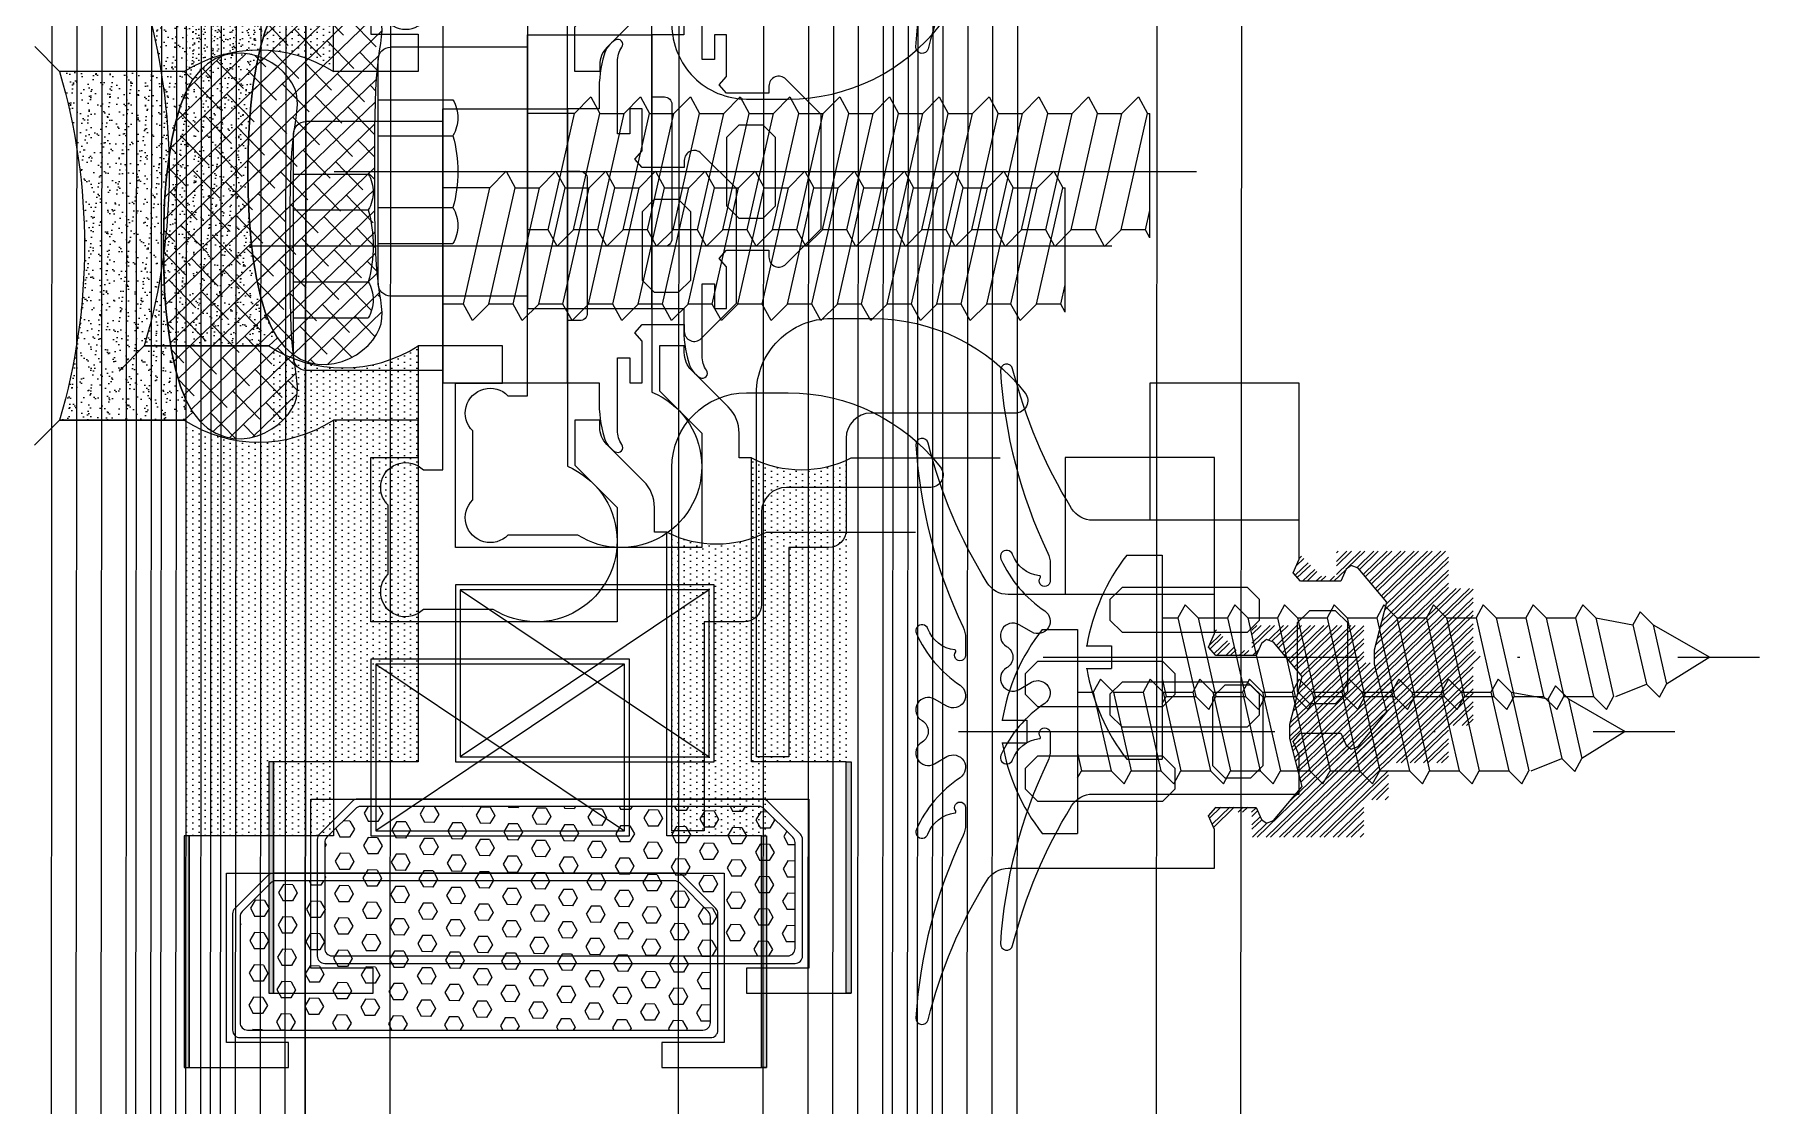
# Model space of a CAD drawing. Header units: inches. Extents: x 4821 to 127877, y 58012 to 433683.
# Drawn here: x 34402.5 to 34471.8, y 151525.6 to 151568.7 of the extents above; entities that cross this region are included whole.
import ezdxf

# ---------------------------------------------------------------- set-up
doc = ezdxf.new("R2010")
doc.units = ezdxf.units.IN
doc.header["$MEASUREMENT"] = 0
for name, pattern in [('$1$Center', [29.999999120608162, 12.00000007375544, -5.999999682284241, 5.999999682284241, -5.999999682284241]), ('$1$DASHDOT', [25.399999999999995, 12.7, -6.349999999999998, 0, -6.349999999999998]), ('$1$DASHED', [19.049999999999997, 12.7, -6.349999999999998])]:
    doc.linetypes.add(name, pattern=pattern)
for name, color, linetype in [('$1$ACC', 2, 'Continuous'), ('A-FURN-FIXD', 10, 'Continuous'), ('A-WAL-CMU', 7, 'Continuous'), ('A-WALL', 53, 'Continuous')]:
    doc.layers.add(name, color=color, linetype=linetype)
pattern_1 = [(0, (0, 0), (0.125, 0.25), [0, -0.25])]

# ---------------------------------------------------------------- blocks, each defined once
blk = doc.blocks.new('$1$butile2')
h = blk.add_hatch(color=11)
h.dxf.hatch_style = 1
h.paths.add_polyline_path([(9.300000000050202, 0.2000000000025466), (0, 0.2000000000025466), (0, 0), (9.300000000050202, 0)])
at = {"color": 11}
blk.add_lwpolyline([(9.300000000050202, 0.2000000000025466), (0, 0.2000000000025466), (0, 0), (9.300000000050202, 0)], close=True, dxfattribs=at)
blk = doc.blocks.new('$1$joint silicone 2')
h = blk.add_hatch()
h.set_pattern_fill('AR-SAND', color=11, scale=0.3)
h.set_pattern_definition([(37.50000000000001, (18049.96469978716, 8866.31298287214), (-0.0188980074328825, 0.5780471307039475), [0, -0.4560000000000001, 0, -0.51, 0, -0.4875]), (7.499999999999999, (18049.96469978716, 8866.31298287214), (0.5309330115803182, 0.8466438195689221), [0, -0.2459999999999999, 0, -0.4110000000000002, 0, -0.1575]), (327.5, (18049.59569978716, 8866.31298287214), (0.9342425585254484, 0.0016977160610895), [0, -0.15, 0, -0.5400000000000001, 0, -0.705]), (317.5, (18049.59569978716, 8866.31298287214), (0.9018379813716879, 0.2633026694802748), [0, -0.075, 0, -0.354, 0, -0.4050000000000001])])
edge = h.paths.add_edge_path()
edge.add_line((-6.225884273069823, 1.179132393152029), (-6.212707624403263, 1.168783772833194))
edge.add_line((-6.212707624403263, 1.168783772833194), (-5.750276468817901, 0.907811967712405))
edge.add_line((-5.750276468817901, 0.907811967712405), (-5.191873938121715, 0.6817775982672174))
edge.add_line((-5.191873938121715, 0.6817775982672174), (-4.546679324721481, 0.4905648727544758))
edge.add_line((-4.546679324721481, 0.4905648727544758), (-3.827091497580113, 0.3327301763820287))
edge.add_line((-3.827091497580113, 0.3327301763820287), (-3.045509325660531, 0.2068298943486297))
edge.add_line((-3.045509325660531, 0.2068298943486297), (-2.214331677903828, 0.1114204118603084))
edge.add_line((-2.214331677903828, 0.1114204118603084), (-1.345957423283833, 0.0450581141158182))
edge.add_line((-1.345957423283833, 0.0450581141158182), (-0.4527854307452799, 0.006299386323007597))
edge.add_line((-0.4527854307452799, 0.0062993863230076), (0.4527854307489179, -0.006299386321188701))
edge.add_line((0.452785430748918, -0.0062993863211887), (1.358356292243114, 0.006299386323007601))
edge.add_line((1.358356292243114, 0.0062993863230076), (2.251528284778031, 0.0450581141158182))
edge.add_line((2.251528284778031, 0.0450581141158182), (3.119902539405301, 0.1114204118603084))
edge.add_line((3.119902539405301, 0.1114204118603084), (3.951080187158368, 0.2068298943486297))
edge.add_line((3.951080187158368, 0.2068298943486297), (4.732662359077949, 0.3327301763802097))
edge.add_line((4.732662359077949, 0.3327301763802097), (5.452250186219317, 0.4905648727544758))
edge.add_line((5.452250186219317, 0.4905648727544758), (6.097444799615912, 0.6817775982672174))
edge.add_line((6.097444799615912, 0.6817775982672174), (6.655847330319375, 0.907811967712405))
edge.add_line((6.655847330319375, 0.907811967712405), (7.118278485908375, 1.168783772833194))
edge.add_line((7.118278485908375, 1.168783772833194), (7.131455134571298, 1.179132393148393))
edge.add_line((7.131455134571298, 1.179132393148393), (7.452785430767107, 0.8254943091251334))
edge.add_line((7.452785430767107, 0.8254943091251334), (7.452785430767107, -4.174505690871227))
edge.add_arc((0.4527854307538552, -28.17450569094024), 25.00000000006996, 73.73979529170316, 106.2602047083117)
edge.add_line((-6.547214569265634, -4.174505690873047), (-6.547214569269272, 0.8254943091251334))
edge.add_line((-6.547214569269272, 0.8254943091251334), (-6.225884273069823, 1.179132393152029))
at = {"color": 11}
blk.add_lwpolyline([(-6.225884273069823, 1.179132393152029), (-6.212707624403263, 1.168783772833194), (-5.750276468817901, 0.907811967712405), (-5.191873938121715, 0.6817775982672174), (-4.546679324721481, 0.4905648727544758), (-3.827091497580113, 0.3327301763820287), (-3.045509325660531, 0.2068298943486297), (-2.214331677903828, 0.1114204118603084), (-1.345957423283833, 0.0450581141158182), (-0.4527854307452799, 0.0062993863230076), (0.452785430748918, -0.0062993863211887), (1.358356292243114, 0.0062993863230076), (2.251528284778031, 0.0450581141158182), (3.119902539405301, 0.1114204118603084), (3.951080187158368, 0.2068298943486297), (4.732662359077949, 0.3327301763802097), (5.452250186219317, 0.4905648727544758), (6.097444799615912, 0.6817775982672174), (6.655847330319375, 0.907811967712405), (7.118278485908375, 1.168783772833194), (7.131455134571298, 1.179132393148393), (7.452785430767107, 0.8254943091251334), (7.452785430767107, -4.174505690871227, 0.1428571428570744), (-6.547214569265634, -4.174505690873047), (-6.547214569269272, 0.8254943091251334)], format="xyb", close=True, dxfattribs=at)
blk = doc.blocks.new('$1$outer silicone')
h = blk.add_hatch()
h.set_pattern_fill('DOTS', scale=4)
h.set_pattern_definition(pattern_1)
h.paths.add_polyline_path([(16.70000000000072, 0), (16.70000000000072, -5.80000000000109), (16.70000000000436, -6), (0, -5.999999999998182, 0.2933506772537713), (0, 1.819e-12)])
at = {"color": 7}
blk.add_line((16.70000000000072, -5.80000000000109), (16.70000000000436, -6), dxfattribs=at)
blk.add_arc((-4.673308011646441, -2.999999999998181), 5.553360043407847, 327.3018269087508, 32.69817309124921, dxfattribs=at)
blk = doc.blocks.new('$1$GTSY500112')
at = {"layer": 'A-FURN-FIXD'}
blk.add_lwpolyline([(5.931719167543633, -11.75000000000091, 0.5773502691904902), (5.065693763759553, -11.75000000000102, -0.999999999998326), (4.199668359973656, -11.25), (4.488343494569562, -10.74999999999795, 0.9657807244750246), (3.640758804302095, -10.22048243981476, -0.1386731421400696), (1.563005672303915, -11.97761542958153, -1.037842059147247), (1.373383537076732, -11.51533969930676, 0.2835916216542221), (2.225868479810741, -10.43042088677998, -0.5844258438185121), (2.306127916204785, -10.39651677069548, 1.394940147350302), (2.442483260219886, -10), (1.746761672251523, -9.999999999999773, 0.1115745408399146), (1.316791351118807, -10.09715697768399, -0.0954303663116282), (-6.005665821277943, -11.99948991732117, -0.9123195609076536), (-6.082791419841667, -11.50759744684785, 0.0765505954499578), (-0.4749531550278335, -9.136859766201383, 0.2601478514355268), (-1.81899e-11, -8.285786437629442), (0, 0), (1.558762148981259, 0), (2.110130689236028, -0.2412499651154576), (2.447413881249303, 0.0529816781945556), (2.447413881234751, 1.672911868519803), (1.96036236776672, 1.887451385112399), (1.808419681938175, 2.096049797861269), (1.91581522821616, 2.377058941181529), (3.285172708374373, 3.529821003481628), (5.210995190456742, 3.033396865700523), (5.786417740828256, 3.033396865700523), (7.709653534149764, 3.529821003481628), (9.07901101430798, 2.377058941181529), (9.186406560585963, 2.096049797861269), (9.034463874757419, 1.887451385112399), (8.547412361289389, 1.672911868519803), (8.547412361274839, 0.0529816781945556), (8.884695553288111, -0.2412499651154576), (9.436064093542882, 0), (10.99741293128499, 0), (10.99741293127772, -8.285786437626712, 0.2601478514358848), (11.47236608633102, -9.136859766202065, 0.076550595449581), (17.08020435113758, -11.5075974468466, -0.9123195609076278), (17.00307875257931, -11.99948991732117, -0.0954303663112212), (9.68062158020075, -10.0971569776924, 0.1115745408397775), (9.250651259049844, -9.999999999999773), (8.554929671081482, -10, 1.394940147351126), (8.691285015096582, -10.3965167706956, -0.5844258438186469), (8.771544451490627, -10.43042088677998, 0.2835916216540443), (9.624029394222816, -11.51533969930631, -1.037842059147939), (9.434407258997453, -11.97761542958142, -0.1386731421400115), (7.356654126999272, -10.22048243981283, 0.965780724475494), (6.509069436731808, -10.74999999999806), (6.797744571327713, -11.25, -0.9999999999997278)], format="xyb", close=True, dxfattribs=at)
for points in [[(4.126459174849514, -0.0726897372550184), (3.635323295415219, 0.4184461421710921), (3.635323295400667, 1.466352391806253), (4.126459174849514, 1.957488271242368), (6.870953756451852, 1.957488271242254), (7.362089635900701, 1.466352391806253), (7.362089635886151, 0.4184461421710921), (6.870953756451852, -0.0726897372550184)], [(4.007570586203654, -1.583512693114244), (4.498706465637951, -2.074648572540354), (4.498706465652502, -7.108864120564817), (4.007570586203654, -7.600000000000023), (3.186317374838836, -7.600000000000023), (2.695181495389988, -7.108864120564817), (2.69518149540454, -2.074648572540354), (3.186317374838836, -1.583512693114244)], [(7.81109555644798, -7.600000000000023), (6.989842345083161, -7.600000000000023), (6.498706465634313, -7.108864120564817), (6.498706465648866, -2.074648572540354), (6.989842345083161, -1.583512693114357), (7.81109555644798, -1.583512693114244), (8.302231435882277, -2.074648572540354), (8.302231435896825, -7.108864120564817)]]:
    blk.add_lwpolyline(points, close=True, dxfattribs=at)
blk = doc.blocks.new('$1$GTSY500502')
at = {"color": 151}
blk.add_lwpolyline([(-1.782842712429555, 2.382842712475393, -0.6681786379169732), (-2.065685424906404, 1.700000000000726), (-2.349999999973078, 1.700000000000726), (-2.349999999980354, 3.638e-12), (-2.01271680796708, -0.2942316433109226), (-1.675433615953807, 0), (0, 0), (0, -0.487788868302232), (-1, -0.487788868302232), (-1, -0.987788868302232), (1.906080103886779, -0.9877888683031412, 0.1539203192352943), (2.479674458631051, -0.8069283657123378, -0.8071913946032635), (2.766471635997731, -1.072682986212385, -0.1918525196294766), (2.180359414422126, -1.524699452485036, -0.0728482029929145), (0.6843476991489297, -1.723938025607821), (1.600711e-10, -1.72393802560873), (-1.09139e-11, -3), (-2.49999999983629, -3), (-2.499999999974534, -2.5, 0.4142135623695433), (-2.799999999977443, -2.199999999999819), (-8.199999999978898, -2.200000000002546, 0.4142135623748711), (-8.499999999974534, -2.5), (-8.499999999974534, -3), (-10.99999999996726, -3), (-11.00000000013824, -1.72393802560873), (-11.6843476991271, -1.723938025607821, -0.0728482029934335), (-13.18035941441121, -1.524699452481399, -0.1918525196299132), (-13.7664716359759, -1.072682986214202, -0.8071913946034674), (-13.47967445860559, -0.8069283657086996, 0.153920319235285), (-12.90608010386495, -0.9877888683031412), (-9.999999999978172, -0.987788868302232), (-9.999999999978172, -0.487788868302232), (-10.99999999997817, -0.487788868302232), (-10.99999999997817, 0), (-9.324566384002537, 0), (-8.987283191989262, -0.2942316433109226), (-8.64999999997599, 0), (-8.649999999979629, 1.699999999998908), (-8.93431457502811, 1.700000000002545, -0.6681786379231692), (-9.217157287504962, 2.382842712475393), (-7.799999999977442, 3.799999999999272), (-3.199999999957071, 3.799999999999272)], format="xyb", close=True, dxfattribs=at)
blk.add_lwpolyline([(-3.636616829742705, 0.4911358794270201), (-4.127752709177002, 0), (-6.872247290779339, 0), (-7.363383170213638, 0.4911358794270201), (-7.363383170228188, 1.466352391806139), (-6.872247290779339, 1.957488271242254), (-4.127752709177002, 1.957488271242254), (-3.636616829728153, 1.466352391806139)], close=True, dxfattribs=at)
blk = doc.blocks.new('$1$RHS4.2x22')
at = {"layer": 'A-FURN-FIXD'}
for p, q in [((1.422341482069896, 4.098988029109478), (0, 4.098988029109478)), ((0, -4.098988029109478), (0, 4.098988029109478)), ((-17.8476176682816, 2.100306301267665), (-18.13437650605556, 1.578800000000228)), ((-17.32505381123701, 1.578800000000228), (-17.8476176682816, 2.100306301267665)), ((-15.85043566828244, 2.100306301267665), (-16.1371945060564, 1.578800000000228)), ((-15.32787181123786, 1.578800000000228), (-15.85043566828244, 2.100306301267665)), ((-13.85325366828329, 2.100306301267665), (-14.14001250605725, 1.578800000000228)), ((-13.3306898112387, 1.578800000000228), (-13.85325366828329, 2.100306301267665)), ((-11.85607166828049, 2.100306301267665), (-12.14283050605445, 1.578800000000228)), ((-11.33350781123954, 1.578800000000228), (-11.85607166828049, 2.100306301267665)), ((-9.858889668281336, 2.100306301267665), (-10.1456485060553, 1.578800000000228)), ((-9.858889668281336, 2.100306301267665), (-9.336325811236748, 1.578800000000228)), ((-7.861707668282179, 2.100306301267665), (-8.148466506056138, 1.578800000000228)), ((-7.339143811237591, 1.578800000000228), (-7.861707668282179, 2.100306301267665)), ((-5.864525668279384, 2.100306301267665), (-6.151284506053344, 1.578800000000228)), ((-5.341961811238434, 1.578800000000228), (-5.864525668279384, 2.100306301267665)), ((-3.867343668280228, 2.100306301267665), (-4.154102506054187, 1.578800000000228)), ((-3.344779811235639, 1.578800000000228), (-3.867343668280228, 2.100306301267665)), ((-1.870161668277433, 2.100306301267665), (-2.156920506051392, 1.578800000000228)), ((-1.347597811236483, 1.578800000000228), (-1.870161668277433, 2.100306301267665)), ((-19.97603425628768, 1.608759013357485), (-20.26279309406164, 1.087252712090049)), ((-19.45347039924309, 1.087252712090049), (-19.97603425628768, 1.608759013357485)), ((-18.22982678261906, 1.578800000000228), (-19.45347039924309, 1.087252712090049)), ((-17.42050408780051, -1.578800000000228), (-18.13437650605556, 1.578800000000228)), ((-16.1371945060564, 1.578800000000228), (-17.32505381123701, 1.578800000000228)), ((-16.61118139298196, -1.578800000000228), (-17.32505381123701, 1.578800000000228)), ((-15.42332208780135, -1.578800000000228), (-16.1371945060564, 1.578800000000228)), ((-14.61399939298281, -1.578800000000228), (-15.32787181123786, 1.578800000000228)), ((-14.14001250605725, 1.578800000000228), (-15.32787181123786, 1.578800000000228)), ((-13.42614008779856, -1.578800000000228), (-14.14001250605725, 1.578800000000228)), ((-12.61681739298365, -1.578800000000228), (-13.3306898112387, 1.578800000000228)), ((-12.14283050605445, 1.578800000000228), (-13.3306898112387, 1.578800000000228)), ((-11.4289580877994, -1.578800000000228), (-12.14283050605445, 1.578800000000228)), ((-10.61963539298085, -1.578800000000228), (-11.33350781123954, 1.578800000000228)), ((-10.1456485060553, 1.578800000000228), (-11.33350781123954, 1.578800000000228)), ((-9.431776087800245, -1.578800000000228), (-10.1456485060553, 1.578800000000228)), ((-8.622453392981697, -1.578800000000228), (-9.336325811236748, 1.578800000000228)), ((-8.148466506056138, 1.578800000000228), (-9.336325811236748, 1.578800000000228)), ((-7.43459408779745, -1.578800000000228), (-8.148466506056138, 1.578800000000228)), ((-6.62527139298254, -1.578800000000228), (-7.339143811237591, 1.578800000000228)), ((-6.151284506053344, 1.578800000000228), (-7.339143811237591, 1.578800000000228)), ((-5.437412087798293, -1.578800000000228), (-6.151284506053344, 1.578800000000228)), ((-4.628089392979746, -1.578800000000228), (-5.341961811238434, 1.578800000000228)), ((-4.154102506054187, 1.578800000000228), (-5.341961811238434, 1.578800000000228)), ((-3.440230087799137, -1.578800000000228), (-4.154102506054187, 1.578800000000228)), ((-3.440230087795499, -1.578800000000228), (-4.154102506054187, 1.578800000000228)), ((-2.630907392980589, -1.578800000000228), (-3.344779811235639, 1.578800000000228)), ((-2.156920506051392, 1.578800000000228), (-3.344779811235639, 1.578800000000228)), ((-1.443048087796342, -1.578800000000228), (-2.156920506051392, 1.578800000000228)), ((-0.6337253929777944, -1.578800000000228), (-1.347597811236483, 1.578800000000228)), ((-0.1597385060522356, 1.578800000000228), (-1.347597811236483, 1.578800000000228)), ((-1.818989403545856e-12, 1.869304167571499), (-0.1597385060522356, 1.578800000000228)), ((0, 0.8722447475302033), (-0.1597385060522356, 1.578800000000228)), ((-22, 0), (-20.26279309406164, 1.087252712090049)), ((-19.72250988759333, -1.302527603150793), (-20.26279309406164, 1.087252712090049)), ((-18.91318719277842, -1.302527603150793), (-19.45347039924309, 1.087252712090049)), ((-19.72250988759333, -1.302527603150793), (-22, 0)), ((3.048101800417498, 0.4554431143455986), (2.038886855621968, 0.4554431143455986)), ((2.038886855621968, -0.4554431143455986), (2.038886855621968, 0.4554431143455986)), ((3.048101800417498, -0.4554431143455986), (2.038886855621968, -0.4554431143455986)), ((-19.72250988759333, -1.302527603150793), (-19.19994603055238, -1.824033904418229)), ((-19.19994603055238, -1.824033904418229), (-18.91318719277842, -1.302527603150793)), ((-17.42050408780051, -1.578800000000228), (-18.91318719277842, -1.302527603150793)), ((-17.42050408780051, -1.578800000000228), (-16.89794023075592, -2.100306301267665)), ((-16.89794023075592, -2.100306301267665), (-16.61118139298196, -1.578800000000228)), ((-15.42332208780135, -1.578800000000228), (-16.61118139298196, -1.578800000000228)), ((-15.42332208780135, -1.578800000000228), (-14.90075823075676, -2.100306301267665)), ((-14.90075823075676, -2.100306301267665), (-14.61399939298281, -1.578800000000228)), ((-13.42614008779856, -1.578800000000228), (-14.61399939298281, -1.578800000000228)), ((-13.42614008779856, -1.578800000000228), (-12.90357623075761, -2.100306301267665)), ((-12.90357623075761, -2.100306301267665), (-12.61681739298365, -1.578800000000228)), ((-11.4289580877994, -1.578800000000228), (-12.61681739298365, -1.578800000000228)), ((-11.4289580877994, -1.578800000000228), (-10.90639423075845, -2.100306301267665)), ((-10.90639423075845, -2.100306301267665), (-10.61963539298085, -1.578800000000228)), ((-9.431776087800245, -1.578800000000228), (-10.61963539298085, -1.578800000000228)), ((-9.431776087800245, -1.578800000000228), (-8.909212230755656, -2.100306301267665)), ((-8.909212230755656, -2.100306301267665), (-8.622453392981697, -1.578800000000228)), ((-7.43459408779745, -1.578800000000228), (-8.622453392981697, -1.578800000000228)), ((-7.43459408779745, -1.578800000000228), (-6.9120302307565, -2.100306301267665)), ((-6.9120302307565, -2.100306301267665), (-6.62527139298254, -1.578800000000228)), ((-5.437412087798293, -1.578800000000228), (-6.62527139298254, -1.578800000000228)), ((-5.437412087798293, -1.578800000000228), (-4.914848230757343, -2.100306301267665)), ((-4.914848230757343, -2.100306301267665), (-4.628089392979746, -1.578800000000228)), ((-3.440230087799137, -1.578800000000228), (-4.628089392979746, -1.578800000000228)), ((-3.440230087795499, -1.578800000000228), (-2.917666230754548, -2.100306301267665)), ((-2.917666230754548, -2.100306301267665), (-2.630907392980589, -1.578800000000228)), ((-1.443048087796342, -1.578800000000228), (-2.630907392980589, -1.578800000000228)), ((-1.443048087796342, -1.578800000000228), (-0.9204842307553918, -2.100306301267665)), ((-0.9204842307553918, -2.100306301267665), (-0.6337253929777944, -1.578800000000228)), ((0, -1.578800000000228), (-0.6337253929777944, -1.578800000000228)), ((1.422341482069896, -4.098988029109478), (0, -4.098988029109478))]:
    blk.add_line(p, q, dxfattribs=at)
at = {"layer": 'A-FURN-FIXD', "linetype": '$1$DASHDOT'}
blk.add_line((4.779135199598386, 0), (-24, 0), dxfattribs=at)
at = {"layer": 'A-FURN-FIXD'}
for centre, radius, start, end in [((-5.007804237076925, -0.907764149454124), 8.149499453768996, 9.629417590954722, 37.90566040492303), ((-5.007804237076925, 0.907764149454124), 8.149499453768993, 322.094339595077, 350.3705824090453)]:
    blk.add_arc(centre, radius, start, end, dxfattribs=at)
blk = doc.blocks.new('$1$M6x25')
at = {"color": 71}
for p, q in [((0, 5), (-5.5, 5)), ((0, 5), (0, -5)), ((-6, 4.5), (-6, -4.5)), ((1.187399494136115, 3), (0.8241377285230553, 2.339363692339701)), ((1.849375497482468, 2.339363692339701), (1.187399494136115, 3)), ((3.187399494136117, 3), (2.824137728523055, 2.339363692339701)), ((3.849375497482468, 2.339363692339701), (3.187399494136117, 3)), ((5.187399494136116, 3), (4.824137728523054, 2.339363692339701)), ((5.849375497482468, 2.339363692339701), (5.187399494136116, 3)), ((7.187399494136116, 3), (6.824137728523053, 2.339363692339701)), ((7.849375497482468, 2.339363692339701), (7.187399494136116, 3)), ((9.187399494136118, 3), (8.824137728523054, 2.339363692339701)), ((9.849375497482466, 2.339363692339701), (9.187399494136118, 3)), ((11.18739949413611, 3), (10.82413772852305, 2.339363692339701)), ((11.84937549748247, 2.339363692339701), (11.18739949413611, 3)), ((13.18739949413611, 3), (12.82413772852305, 2.339363692339701)), ((13.84937549748247, 2.339363692339701), (13.18739949413611, 3)), ((15.18739949413611, 3), (14.82413772852305, 2.339363692339701)), ((15.84937549748247, 2.339363692339701), (15.18739949413611, 3)), ((17.18739949413611, 3), (16.82413772852305, 2.339363692339701)), ((17.84937549748247, 2.339363692339701), (17.18739949413611, 3)), ((19.18739949413611, 3), (18.82413772852305, 2.339363692339701)), ((19.84937549748247, 2.339363692339701), (19.18739949413611, 3)), ((21.18739949413612, 3), (20.82413772852305, 2.339363692339701)), ((21.84937549748247, 2.339363692339701), (21.18739949413612, 3)), ((23.18739949413612, 3), (22.82413772852306, 2.339363692339701)), ((23.84937549748247, 2.339363692339701), (23.18739949413612, 3)), ((0.8241377285230553, 2.339363692339701), (0, 2.339363692339701)), ((0.8241377285230553, 2.339363692339701), (1.881907690663864, -2.339363692339247)), ((1.849375497482468, 2.339363692339701), (2.907145459625098, -2.339363692339247)), ((2.824137728523055, 2.339363692339701), (1.849375497482468, 2.339363692339701)), ((2.824137728523055, 2.339363692339701), (3.881907690663865, -2.339363692339247)), ((3.849375497482468, 2.339363692339701), (4.907145459625097, -2.339363692339247)), ((4.824137728523054, 2.339363692339701), (3.849375497482468, 2.339363692339701)), ((4.824137728523054, 2.339363692339701), (5.881907690663866, -2.339363692339247)), ((5.849375497482468, 2.339363692339701), (6.907145459625098, -2.339363692339247)), ((6.824137728523053, 2.339363692339701), (5.849375497482468, 2.339363692339701)), ((6.824137728523053, 2.339363692339701), (7.881907690663866, -2.339363692339247)), ((7.849375497482468, 2.339363692339701), (8.907145459625095, -2.339363692339247)), ((8.824137728523054, 2.339363692339701), (7.849375497482468, 2.339363692339701)), ((8.824137728523054, 2.339363692339701), (9.881907690663864, -2.339363692339247)), ((9.849375497482466, 2.339363692339701), (10.9071454596251, -2.339363692339247)), ((10.82413772852305, 2.339363692339701), (9.849375497482466, 2.339363692339701)), ((10.82413772852305, 2.339363692339701), (11.88190769066386, -2.339363692339247)), ((11.84937549748247, 2.339363692339701), (12.9071454596251, -2.339363692339247)), ((12.82413772852305, 2.339363692339701), (11.84937549748247, 2.339363692339701)), ((12.82413772852305, 2.339363692339701), (13.88190769066386, -2.339363692339247)), ((13.84937549748247, 2.339363692339701), (14.9071454596251, -2.339363692339247)), ((14.82413772852305, 2.339363692339701), (13.84937549748247, 2.339363692339701)), ((14.82413772852305, 2.339363692339701), (15.88190769066386, -2.339363692339247)), ((15.84937549748247, 2.339363692339701), (16.9071454596251, -2.339363692339247)), ((16.82413772852305, 2.339363692339701), (15.84937549748247, 2.339363692339701)), ((16.82413772852305, 2.339363692339701), (17.88190769066386, -2.339363692339247)), ((17.84937549748247, 2.339363692339701), (18.9071454596251, -2.339363692339247)), ((18.82413772852305, 2.339363692339701), (17.84937549748247, 2.339363692339701)), ((18.82413772852305, 2.339363692339701), (19.88190769066386, -2.339363692339247)), ((19.84937549748247, 2.339363692339701), (20.9071454596251, -2.339363692339247)), ((20.82413772852305, 2.339363692339701), (19.84937549748247, 2.339363692339701)), ((20.82413772852305, 2.339363692339701), (21.88190769066387, -2.339363692339247)), ((21.84937549748247, 2.339363692339701), (22.9071454596251, -2.339363692339247)), ((22.82413772852306, 2.339363692339701), (21.84937549748247, 2.339363692339701)), ((22.82413772852306, 2.339363692339701), (23.88190769066387, -2.339363692339247)), ((23.84937549748247, 2.339363692339701), (24.9071454596251, -2.339363692339247)), ((24.82413772852306, 2.339363692339701), (23.84937549748247, 2.339363692339701)), ((25, 2.659190915250746), (24.82413772852306, 2.339363692339701)), ((24.82413772852306, 2.339363692339701), (24.99999999999818, 1.56148981150045)), ((25, 2.659190915250746), (25.00000000000182, -2.339363692339247)), ((1.881907690663864, -2.339363692339247), (0, -2.339363692339247)), ((1.881907690663864, -2.339363692339247), (2.543883694012038, -3)), ((2.543883694012038, -3), (2.907145459625098, -2.339363692339247)), ((2.907145459625098, -2.339363692339247), (3.881907690663865, -2.339363692339247)), ((3.881907690663865, -2.339363692339247), (4.543883694012038, -3)), ((4.543883694012038, -3), (4.907145459625097, -2.339363692339247)), ((4.907145459625097, -2.339363692339247), (5.881907690663866, -2.339363692339247)), ((5.881907690663866, -2.339363692339247), (6.543883694012037, -3)), ((6.543883694012037, -3), (6.907145459625098, -2.339363692339247)), ((6.907145459625098, -2.339363692339247), (7.881907690663866, -2.339363692339247)), ((7.881907690663866, -2.339363692339247), (8.543883694012038, -3)), ((8.543883694012038, -3), (8.907145459625095, -2.339363692339247)), ((8.907145459625095, -2.339363692339247), (9.881907690663864, -2.339363692339247)), ((9.881907690663864, -2.339363692339247), (10.54388369401204, -3)), ((10.54388369401204, -3), (10.9071454596251, -2.339363692339247)), ((10.9071454596251, -2.339363692339247), (11.88190769066386, -2.339363692339247)), ((11.88190769066386, -2.339363692339247), (12.54388369401204, -3)), ((12.54388369401204, -3), (12.9071454596251, -2.339363692339247)), ((12.9071454596251, -2.339363692339247), (13.88190769066386, -2.339363692339247)), ((13.88190769066386, -2.339363692339247), (14.54388369401204, -3)), ((14.54388369401204, -3), (14.9071454596251, -2.339363692339247)), ((14.9071454596251, -2.339363692339247), (15.88190769066386, -2.339363692339247)), ((15.88190769066386, -2.339363692339247), (16.54388369401203, -3)), ((16.54388369401203, -3), (16.9071454596251, -2.339363692339247)), ((16.9071454596251, -2.339363692339247), (17.88190769066386, -2.339363692339247)), ((17.88190769066386, -2.339363692339247), (18.54388369401204, -3)), ((18.54388369401204, -3), (18.9071454596251, -2.339363692339247)), ((18.9071454596251, -2.339363692339247), (19.88190769066386, -2.339363692339247)), ((19.88190769066386, -2.339363692339247), (20.54388369401204, -3)), ((20.54388369401204, -3), (20.9071454596251, -2.339363692339247)), ((20.9071454596251, -2.339363692339247), (21.88190769066387, -2.339363692339247)), ((21.88190769066387, -2.339363692339247), (22.54388369401204, -3)), ((22.54388369401204, -3), (22.9071454596251, -2.339363692339247)), ((22.9071454596251, -2.339363692339247), (23.88190769066387, -2.339363692339247)), ((23.88190769066387, -2.339363692339247), (24.54388369401204, -3)), ((24.54388369401204, -3), (24.9071454596251, -2.339363692339247)), ((24.9071454596251, -2.339363692339247), (25.00000000000182, -2.339363692339247)), ((0, -5), (-5.5, -5))]:
    blk.add_line(p, q, dxfattribs=at)
at = {"color": 71, "linetype": '$1$DASHED', "ltscale": 100}
for p, q in [((-6, 2.886751345948141), (-3, 2.886751345947685)), ((-6, 1.44337567297407), (-3, 1.44337567297407)), ((-6, -1.44337567297407), (-3, -1.44337567297407)), ((-6, -2.886751345948141), (-3, -2.886751345947685))]:
    blk.add_line(p, q, dxfattribs=at)
at = {"color": 2, "linetype": '$1$Center', "ltscale": 10}
blk.add_line((-7.769528715181877, 0), (26.87764291520944, 0), dxfattribs=at)
at = {"color": 71}
for centre, start, end in [((-5.5, 4.5), 90, 180), ((-5.5, -4.5), 180, 270)]:
    blk.add_arc(centre, 0.5, start, end, dxfattribs=at)
at = {"color": 71, "linetype": '$1$DASHED', "ltscale": 100}
for centre, radius, start, end in [((-4.202083333317203, 2.16506350946065), 1.402083333319506, 329.0209011380696, 30.97909886193042), ((-8.10833333330811, -9.095e-13), 5.308333333308814, 344.2221938994409, 15.77780610055912), ((-4.202083333317203, -2.165063509462469), 1.402083333319506, 329.0209011380696, 30.97909886193042)]:
    blk.add_arc(centre, radius, start, end, dxfattribs=at)
blk = doc.blocks.new('$1$inner silicone')
h = blk.add_hatch()
h.set_pattern_fill('DOTS', scale=4)
h.set_pattern_definition(pattern_1)
h.paths.add_polyline_path([(12.20000000001164, 1.819e-12), (12.20000000001164, -0.2000000000007276), (12.20000000001164, -4), (0, -4, 0.23606996840021), (0, 0)])
at = {"color": 7}
blk.add_line((12.20000000001164, -0.2000000000007276), (12.20000000001164, 1.819e-12), dxfattribs=at)
blk.add_arc((-3.999962284142383, -2), 4.472102220942803, 333.4347327252901, 26.56526727470997, dxfattribs=at)
blk = doc.blocks.new('FIRST SLAB EDGE')
at = {"ltscale": 0.5, "extrusion": (-5.690027263597737e-07, 1.561011668682606e-06, 0.9999999999986198)}
h = blk.add_hatch(dxfattribs=at)
h.set_pattern_fill('ANSI38', color=21, scale=5.000000000000017, angle=179.0162089855439, style=0)
h.set_pattern_definition([(224.0162089855436, (628664.9975041405, -1356200.110192427), (0.4342886525048091, -0.4494645328672336), []), (314.0162089855436, (628664.9975041405, -1356200.110192427), (1.318041837876852, -0.4646404132296573), [1.562499999999996, -0.9374999999999983])])
h.paths.add_polyline_path([(1142588.919753595, -1725842.100225371), (1142589.180723633, -1725842.562657524), (1142589.471435959, -1725842.932817429), (1142589.785367223, -1725843.217623652), (1142590.115994074, -1725843.423994758), (1142590.456793165, -1725843.558849312), (1142590.801241142, -1725843.62910588), (1142591.142814657, -1725843.641683028), (1142591.47499036, -1725843.60349932), (1142591.791773956, -1725843.521324726), (1142592.089287376, -1725843.401334831), (1142592.364181603, -1725843.249556625), (1142592.613107623, -1725843.072017096), (1142592.832716421, -1725842.874743234), (1142593.019658983, -1725842.663762028), (1142593.170586293, -1725842.445100467), (1142593.282149334, -1725842.224785541), (1142593.352655694, -1725842.00675424), (1142593.387039352, -1725841.786583563), (1142593.391890885, -1725841.557760508), (1142593.373800873, -1725841.313772076), (1142593.339359893, -1725841.048105267), (1142593.295158526, -1725840.75424708), (1142593.24778735, -1725840.425684515), (1142593.203836943, -1725840.055904572), (1142593.168590884, -1725839.640474133), (1142593.142104756, -1725839.183279613), (1142593.123127138, -1725838.690287309), (1142593.110406613, -1725838.167463518), (1142593.102691762, -1725837.620774538), (1142593.098731167, -1725837.056186666), (1142593.097273408, -1725836.479666199), (1142593.097067068, -1725835.897179435), (1142593.09727786, -1725835.314692672), (1142593.098740025, -1725834.738172217), (1142593.102704935, -1725834.173584375), (1142593.110423965, -1725833.626895454), (1142593.123148486, -1725833.10407176), (1142593.142129872, -1725832.611079601), (1142593.168619495, -1725832.153885284), (1142593.203868729, -1725831.738455114), (1142593.247821962, -1725831.368675507), (1142593.29519565, -1725831.040113304), (1142593.339399263, -1725830.746255455), (1142593.373842272, -1725830.480588909), (1142593.39193415, -1725830.236600615), (1142593.387084365, -1725830.007777524), (1142593.352702391, -1725829.787606583), (1142593.282197697, -1725829.569574744), (1142593.170636338, -1725829.349258965), (1142593.019710699, -1725829.13059625), (1142592.83276975, -1725828.919613615), (1142592.613162459, -1725828.722338075), (1142592.364237796, -1725828.544796644), (1142592.089344729, -1725828.393016336), (1142591.791832227, -1725828.273024167), (1142591.475049258, -1725828.190847152), (1142591.142873847, -1725828.152660905), (1142590.801300236, -1725828.165235442), (1142590.456851723, -1725828.235489378), (1142590.116051603, -1725828.370341328), (1142589.785423174, -1725828.576709907), (1142589.471489734, -1725828.86151373), (1142589.180774579, -1725829.231671413), (1142588.919801007, -1725829.694101572), (1142588.693764503, -1725830.252503239), (1142588.502549312, -1725830.897697121), (1142588.344711866, -1725831.617284345), (1142588.218808597, -1725832.398866036), (1142588.123395938, -1725833.230043319), (1142588.057030321, -1725834.09841732), (1142588.01826818, -1725834.991589165), (1142588.005665947, -1725835.897159978), (1142588.018261259, -1725836.802730887), (1142588.057016573, -1725837.695903028), (1142588.123375552, -1725838.564277536), (1142588.218781858, -1725839.395455549), (1142588.344679154, -1725840.177038202), (1142588.5025111, -1725840.896626632), (1142588.69372136, -1725841.541821976)])
at = {"extrusion": (-5.690027263597737e-07, 1.561011668682606e-06, 0.9999999999986198)}
h = blk.add_hatch(dxfattribs=at)
h.set_pattern_fill('ANSI32', scale=1.000000000000004, angle=179.0162089855439)
h.set_pattern_definition([(224.0162089855436, (621120.7246362583, -1348913.95252218), (0.2605731915028855, -0.2696787197203402), []), (224.0162089855436, (621120.5478856217, -1348913.949487003), (0.2605731915028855, -0.2696787197203402), [])])
h.paths.add_polyline_path([(1142636.237401377, -1725851.144758), (1142636.237395644, -1725852.644758), (1142637.237395644, -1725852.644761821), (1142637.237386282, -1725855.094761631), (1142637.537385135, -1725855.394762777), (1142637.237383989, -1725855.694761631), (1142637.237374625, -1725858.14476144), (1142636.237374625, -1725858.144757619), (1142636.237368893, -1725859.64475762), (1142631.737368893, -1725859.644740423), (1142631.737372715, -1725858.644740802), (1142631.137381874, -1725858.644737559), (1142630.237369274, -1725859.54474328), (1142630.237370072, -1725859.33597254), (1142629.996122214, -1725858.784603078), (1142630.290355146, -1725858.44732101), (1142631.910285337, -1725858.447327201), (1142632.124822992, -1725858.934379534), (1142632.333420824, -1725859.086323017), (1142632.614430378, -1725858.978928545), (1142633.767197674, -1725857.60957547), (1142633.270780896, -1725855.68375109), (1142633.270783095, -1725855.10832854), (1142633.767214583, -1725853.185094644), (1142632.614457753, -1725851.815732759), (1142632.333449021, -1725851.708336138), (1142632.124850027, -1725851.860278027), (1142631.910308649, -1725852.347328721), (1142630.290378459, -1725852.34732253), (1142629.996148104, -1725852.010038214), (1142630.237400176, -1725851.458670595), (1142630.237400994, -1725851.24472648), (1142631.137406715, -1725852.144739079), (1142631.737397555, -1725852.144740422), (1142631.737401376, -1725851.144740802)])
h = blk.add_hatch(dxfattribs=at)
h.set_pattern_fill('HEX', color=140, scale=3.000000000000013, angle=179.0162089855439)
h.set_pattern_definition([(179.0162089855438, (635274.2243378536, -1341716.434204596), (-0.01115194898563886, -0.6494233088162342), [0.3749999999999928, -0.7499999999999856]), (299.0162089855436, (635274.2243378536, -1341716.434204596), (0.5679930577374244, 0.3150537832848457), [0.3749999999999989, -0.7499999999999978]), (239.0162089855436, (635273.8493931313, -1341716.427766015), (0.5568411087517855, -0.3343695255313883), [0.3749999999999995, -0.749999999999999])])
edge = h.paths.add_edge_path()
edge.add_line((1142609.987340413, -1725867.097243992), (1142609.98735666, -1725862.845772129))
edge.add_arc((1142609.68735666, -1725862.845770983), 0.3000000000020019, 1079.999781039746, 1124.999781039725)
edge.add_line((1142609.899489505, -1725862.633639758), (1142608.750965756, -1725861.485107232))
edge.add_arc((1142608.538832912, -1725861.697238456), 0.2999999999644234, 1124.999781056675, 1169.999781056595)
edge.add_line((1142608.538834058, -1725861.397238456), (1142592.535890333, -1725861.3971773))
edge.add_arc((1142592.535889186, -1725861.6971773), 0.2999999999647127, 1169.999781023592, 1214.999781023512)
edge.add_line((1142592.323757963, -1725861.485044455), (1142591.175225436, -1725862.633568204))
edge.add_arc((1142591.38735666, -1725862.845701048), 0.3000000000017238, 1214.999781040462, 1259.999781040441)
edge.add_line((1142591.08735666, -1725862.845699902), (1142591.087340413, -1725867.097171764))
edge.add_arc((1142591.387340412, -1725867.097172911), 0.3000000000229203, 1259.999781035577, 1349.999781035577)
edge.add_line((1142591.387339266, -1725867.397172911), (1142609.687339266, -1725867.397242846))
edge.add_arc((1142609.687340412, -1725867.097242845), 0.3000000000229203, 989.9997810446097, 1079.99978104461)
at = {"layer": '$1$ACC', "color": 101, "extrusion": (-5.690027263597747e-07, 1.561011668682587e-06, 0.9999999999986198)}
for points, elevation in [([(1142609.987338119, -1725867.697243973, 0.414213562373095), (1142610.287339265, -1725867.397245119), (1142610.287357134, -1725862.721509188, 0.198912367379661), (1142610.19948998, -1725862.509376818), (1142608.875230971, -1725861.185107688, 0.198912367379658), (1142608.663099273, -1725861.097238912), (1142592.41162741, -1725861.097176814, 0.1989123673796602), (1142592.199495039, -1725861.185043969), (1142590.87522591, -1725862.509302977, 0.198912367379658), (1142590.787357134, -1725862.721434676), (1142590.787339265, -1725867.397170607, 0.414213562373095), (1142591.087338119, -1725867.697171754)], -3.34018086864262), ([(1142609.987340412, -1725867.097243972), (1142609.987356659, -1725862.84577211, 0.1989123673796596), (1142609.899489504, -1725862.633639739), (1142608.750965756, -1725861.485107213, 0.1989123673796589), (1142608.538834057, -1725861.397238437), (1142592.535890332, -1725861.397177289, 0.1989123673796571), (1142592.323757962, -1725861.485044444), (1142591.175225435, -1725862.633568192, 0.1989123673796613), (1142591.087356659, -1725862.845699891), (1142591.087340412, -1725867.097171754, 0.414213562373095), (1142591.387339266, -1725867.3971729), (1142609.687339265, -1725867.397242826, 0.414213562373095)], -3.340180868642624)]:
    blk.add_lwpolyline(points, format="xyb", close=True, dxfattribs=dict(at, elevation=elevation))
at = {"color": 165, "linetype": 'Continuous', "extrusion": (-5.690027263597747e-07, 1.561011668682587e-06, 0.9999999999986198)}
for p, q in [((1142583.827998021, -1726823.87451885, -0.001182486222555498), (1142585.839891034, -1724008.255785945, -0.001214231862994126)), ((1142584.827997981, -1726823.884011271, -0.001181902402073014), (1142586.839891076, -1724008.245984195, -0.001213678160890298)), ((1142585.82799798, -1726823.884015092, -0.001181333393381178), (1142587.839891079, -1724008.245321511, -0.001213110192619095)), ((1142586.827997981, -1726823.884018913, -0.001180764384689675), (1142588.839891082, -1724008.244658828, -0.001212542224346753)), ((1142587.82799798, -1726823.884022735, -0.001180195375997835), (1142589.839891084, -1724008.243996145, -0.001211974256075036)), ((1142588.827997983, -1726823.884026557, -0.00117962636730478), (1142590.839891087, -1724008.243333462, -0.001211406287802786)), ((1142582.828025968, -1726822.874539155, -0.002473812640631666), (1142584.839910331, -1724009.255811146, -0.002502436255011987)), ((1142613.227992657, -1726819.384119803, -0.001172767110762443), (1142615.239897721, -1724012.743420629, -0.001190497928927565)), ((1142614.227992657, -1726819.384123625, -0.001172198102070239), (1142616.23989772, -1724012.743424451, -0.00118992892023593)), ((1142615.227992657, -1726819.384127446, -0.001171629093378333), (1142617.239897721, -1724012.743428272, -0.001189359911543943)), ((1142616.227992657, -1726819.384131268, -0.001171060084686489), (1142618.239897721, -1724012.743432094, -0.001188790902851817)), ((1142617.227992657, -1726819.384135089, -0.001170491075994626), (1142619.239897721, -1724012.743435916, -0.001188221894159915)), ((1142618.227992657, -1726819.384138911, -0.001169922067303012), (1142620.239897721, -1724012.743439737, -0.00118765288546752)), ((1142583.837486594, -1725828.893814667, 3.887095099368906e-05), (1142582.837490415, -1725827.893758705, 3.674085141727127e-05)), ((1142588.837486581, -1725828.897166298, 4.172119655434462e-05), (1142583.837486594, -1725828.893814667, 3.887095099368906e-05)), ((1142588.837486582, -1725828.897166282, 4.172119653006196e-05), (1142583.837486583, -1725828.897147174, 3.887615307057463e-05)), ((1142583.837433081, -1725842.897147174, 6.07302859891171e-05), (1142582.827964749, -1725843.906607791, 6.173167555781778e-05)), ((1142588.837433081, -1725842.897166282, 6.3575329448568e-05), (1142583.837433081, -1725842.897147174, 6.07302859891171e-05)), ((1142612.237415884, -1725847.397255707, 8.391467556224334e-05), (1142618.22790476, -1725847.397278599, 8.732331580134801e-05))]:
    blk.add_line(p, q, dxfattribs=at)
at = {"color": 31, "extrusion": (-5.690027263597747e-07, 1.561011668682587e-06, 0.9999999999986198)}
blk.add_line((1142589.628075117, -1726797.884029614, -0.001219757419846815), (1142591.639815605, -1724034.24333044, -0.001170364829902738), dxfattribs=at)
at = {"color": 7, "extrusion": (-5.690027263597747e-07, 1.561011668682587e-06, 0.9999999999986198)}
for p, q in [((1142588.837486582, -1725828.897166282, 4.172119653006196e-05), (1142589.191123439, -1725829.218497929, 4.242401931610438e-05)), ((1142588.837486582, -1725828.897166282, 4.172119653006196e-05), (1142589.191123439, -1725829.218497929, 4.242401931610438e-05)), ((1142588.837433081, -1725842.897166282, 6.3575329448568e-05), (1142589.191072393, -1725842.575837337, 6.327495294897439e-05))]:
    blk.add_line(p, q, dxfattribs=at)
at = {"color": 52, "extrusion": (-5.690027263597747e-07, 1.561011668682587e-06, 0.9999999999986198)}
for p, q in [((1142606.537395629, -1725852.697233924, 8.89446763380616e-05), (1142596.537370025, -1725859.397195708, 9.371335303018456e-05)), ((1142596.537395629, -1725852.697195708, 8.32545894190401e-05), (1142606.537370024, -1725859.397233924, 9.940343994925289e-05))]:
    blk.add_line(p, q, dxfattribs=at)
at = {"color": 16, "linetype": 'Continuous', "extrusion": (-5.690027263597747e-07, 1.561011668682587e-06, 0.9999999999986198)}
blk.add_line((1142612.03733372, -1725868.897254942, 0.0001173625779492902), (1142612.237333719, -1725868.897255706, 0.0001174763796869763), dxfattribs=at)
at = {"color": 31, "extrusion": (-5.690027263597747e-07, 1.561011668682587e-06, 0.9999999999986198)}
for points, elevation in [([(1142627.228118708, -1726805.884170183), (1142629.239273148, -1724026.243470995)], -3.342955396906475), ([(1142608.028140004, -1726799.084096783), (1142610.039242478, -1724033.043397623)], -3.342955396906472), ([(1142595.039108735, -1724034.243340305), (1142593.028015433, -1726797.884039468)], -3.342955396906471), ([(1142630.237406128, -1725849.899908445), (1142630.237427157, -1725844.397321377), (1142624.237427157, -1725844.397298448), (1142624.237406129, -1725849.899885517)], -3.344133489067728)]:
    blk.add_lwpolyline(points, dxfattribs=dict(at, elevation=elevation))
at = {"color": 16, "linetype": 'Continuous', "extrusion": (-5.690027263597747e-07, 1.561011668682587e-06, 0.9999999999986198)}
for points, elevation in [([(1142605.830383347, -1725827.920991821, 0.1989123673791813), (1142605.537487426, -1725828.628097483), (1142605.537486398, -1725828.897226968), (1142604.537486397, -1725828.897223146), (1142604.537493295, -1725827.092559755), (1142606.237499791, -1725825.392566252), (1142606.237517352, -1725820.797229643), (1142596.337517344, -1725820.797191818), (1142596.33749213, -1725827.397191818), (1142598.23749213, -1725827.397199071), (1142598.237486397, -1725828.897199071), (1142594.837486397, -1725828.897186086), (1142594.837550209, -1725812.197186085), (1142589.037550209, -1725812.19716392), (1142589.037585754, -1725802.897163922), (1142593.037585754, -1725802.897179211), (1142593.037581932, -1725803.897179211), (1142590.537581932, -1725803.897169657), (1142590.537555946, -1725810.697169652), (1142610.537555946, -1725810.697246075), (1142610.537581932, -1725803.897246079), (1142608.037581932, -1725803.897236525), (1142608.037585754, -1725802.897236525), (1142612.037585754, -1725802.897251812), (1142612.037550209, -1725812.197251807), (1142608.237550209, -1725812.197237285), (1142608.237503594, -1725824.397237286), (1142607.737503595, -1725824.397235375), (1142607.737499791, -1725825.392571985, -0.198912367379658), (1142607.298155909, -1725826.453230477)], -3.340180868642604), ([(1142605.830322386, -1725843.873464353, -0.1989123673791813), (1142605.537431869, -1725843.166356453), (1142605.537432898, -1725842.897226967), (1142604.537432898, -1725842.897223146), (1142604.537426001, -1725844.701886537), (1142606.237419505, -1725846.401893033), (1142606.237401943, -1725850.997229642), (1142596.337401944, -1725850.997191818), (1142596.337427166, -1725844.397191819), (1142598.237427166, -1725844.397199071), (1142598.237432897, -1725842.89719907), (1142594.837432898, -1725842.897186086), (1142594.837369073, -1725859.597186084), (1142589.037369073, -1725859.597163919), (1142589.037333533, -1725868.897163919), (1142593.037333533, -1725868.897179205), (1142593.037337354, -1725867.897179205), (1142590.537337355, -1725867.897169651), (1142590.537363342, -1725861.097169652), (1142610.537363341, -1725861.097246075), (1142610.537337355, -1725867.897246074), (1142608.037337355, -1725867.89723652), (1142608.037333533, -1725868.89723652), (1142612.037333533, -1725868.897251807), (1142612.037369073, -1725859.597251807), (1142608.237369073, -1725859.597237285), (1142608.2374157, -1725847.397237286), (1142607.737415701, -1725847.397235375), (1142607.737419505, -1725846.401898766, 0.198912367379658), (1142607.29808373, -1725845.341236915)], -3.340180868642615)]:
    blk.add_lwpolyline(points, format="xyb", close=True, dxfattribs=dict(at, elevation=elevation))
at = {"color": 21, "linetype": 'Continuous', "extrusion": (-5.690027263597747e-07, 1.561011668682587e-06, 0.9999999999986198)}
for points, elevation in [([(1142613.037496716, -1725826.197255631, -0.414213562373095), (1142612.037500538, -1725825.197251809), (1142612.037505887, -1725823.797251809), (1142612.037505887, -1725823.797251809), (1142612.037511238, -1725822.39725181), (1142612.037511238, -1725822.39725181), (1142612.037514677, -1725821.497251809, 0.414213562375759), (1142611.337517353, -1725820.797249134), (1142609.737517353, -1725820.79724302), (1142609.737549445, -1725812.397243019), (1142608.437549445, -1725812.39723805), (1142608.437511239, -1725822.397238051), (1142608.437511239, -1725822.397238051), (1142608.437505888, -1725823.797238051), (1142608.437505888, -1725823.797238051), (1142608.437493659, -1725826.997238051, 0.414213562373095), (1142611.437482195, -1725829.997249515), (1142613.114397178, -1725829.997255924, 0.2315142108120245), (1142619.230243154, -1725827.004599651, 0.6244193799242452), (1142618.83584264, -1725826.197277789)], -3.340180868642604), ([(1142613.037422579, -1725845.597255629, 0.414213562373095), (1142612.037418759, -1725846.597251808), (1142612.037413408, -1725847.997251808), (1142612.037413408, -1725847.997251808), (1142612.037408058, -1725849.397251807), (1142612.037408058, -1725849.397251807), (1142612.037404618, -1725850.297251808, -0.414213562375759), (1142611.337401944, -1725850.997249133), (1142609.737401943, -1725850.997243018), (1142609.737369838, -1725859.397243017), (1142608.437369838, -1725859.39723805), (1142608.437408059, -1725849.397238051), (1142608.437408059, -1725849.397238051), (1142608.437413408, -1725847.99723805), (1142608.437413408, -1725847.99723805), (1142608.437425637, -1725844.797238051, -0.414213562373095), (1142611.437437102, -1725841.797249516), (1142613.114352086, -1725841.797255924, -0.2315142108120245), (1142619.230175188, -1725844.789958941, -0.6244193799242452), (1142618.835768504, -1725845.597277788)], -3.340180868642618)]:
    blk.add_lwpolyline(points, format="xyb", close=True, dxfattribs=dict(at, elevation=elevation))
at = {"color": 7, "extrusion": (-5.690027263597747e-07, 1.561011668682587e-06, 0.9999999999986198)}
for points, elevation in [([(1142601.256245991, -1725821.297210606), (1142598.451658281, -1725821.297199889, 1.010051008950099), (1142597.037510033, -1725822.711337336), (1142597.037499445, -1725825.48305165, 1.010051008948149), (1142598.451636884, -1725826.897199889), (1142599.237494041, -1725826.897202892), (1142599.23743863, -1725841.397202892), (1142604.23743863, -1725841.397222), (1142604.237493471, -1725827.046211436, 1.08744017505484)], -3.340180868642612), ([(1142601.256134407, -1725850.497210606), (1142598.451546697, -1725850.497199889, -1.010051008950099), (1142597.037409259, -1725849.08305165), (1142597.037419851, -1725846.311337336, -1.010051008948149), (1142598.451568098, -1725844.897199889), (1142599.237425255, -1725844.897202892), (1142599.237480666, -1725830.397202892), (1142604.237480665, -1725830.397221999), (1142604.237425824, -1725844.748232563, -1.08744017505484)], -3.340180868642628)]:
    blk.add_lwpolyline(points, format="xyb", close=True, dxfattribs=dict(at, elevation=elevation))
at = {"color": 21, "extrusion": (-5.690027263597747e-07, 1.561011668682587e-06, 0.9999999999986198)}
blk.add_lwpolyline([(1142588.9197536, -1725842.10022537), (1142589.180723638, -1725842.562657523), (1142589.471435964, -1725842.932817429), (1142589.785367227, -1725843.217623651), (1142590.115994079, -1725843.423994757), (1142590.45679317, -1725843.558849312), (1142590.801241147, -1725843.62910588), (1142591.142814662, -1725843.641683028), (1142591.474990364, -1725843.60349932), (1142591.791773961, -1725843.521324726), (1142592.08928738, -1725843.401334831), (1142592.364181607, -1725843.249556625), (1142592.613107627, -1725843.072017096), (1142592.832716426, -1725842.874743234), (1142593.019658988, -1725842.663762028), (1142593.170586297, -1725842.445100467), (1142593.282149338, -1725842.224785541), (1142593.352655699, -1725842.00675424), (1142593.387039356, -1725841.786583562), (1142593.391890889, -1725841.557760508), (1142593.373800877, -1725841.313772076), (1142593.339359898, -1725841.048105267), (1142593.295158531, -1725840.75424708), (1142593.247787355, -1725840.425684515), (1142593.203836947, -1725840.055904572), (1142593.168590889, -1725839.640474133), (1142593.14210476, -1725839.183279613), (1142593.123127142, -1725838.690287309), (1142593.110406618, -1725838.167463518), (1142593.102691766, -1725837.620774538), (1142593.098731171, -1725837.056186666), (1142593.097273413, -1725836.479666199), (1142593.097067073, -1725835.897179435), (1142593.097277864, -1725835.314692672), (1142593.098740029, -1725834.738172217), (1142593.102704939, -1725834.173584375), (1142593.110423969, -1725833.626895454), (1142593.123148491, -1725833.10407176), (1142593.142129876, -1725832.611079601), (1142593.1686195, -1725832.153885283), (1142593.203868733, -1725831.738455114), (1142593.247821967, -1725831.368675506), (1142593.295195654, -1725831.040113304), (1142593.339399267, -1725830.746255454), (1142593.373842277, -1725830.480588909), (1142593.391934154, -1725830.236600615), (1142593.38708437, -1725830.007777523), (1142593.352702395, -1725829.787606583), (1142593.282197701, -1725829.569574743), (1142593.170636342, -1725829.349258964), (1142593.019710703, -1725829.13059625), (1142592.832769754, -1725828.919613615), (1142592.613162464, -1725828.722338075), (1142592.3642378, -1725828.544796643), (1142592.089344733, -1725828.393016336), (1142591.791832231, -1725828.273024167), (1142591.475049262, -1725828.190847152), (1142591.142873852, -1725828.152660905), (1142590.801300241, -1725828.165235442), (1142590.456851727, -1725828.235489378), (1142590.116051607, -1725828.370341327), (1142589.785423178, -1725828.576709906), (1142589.471489738, -1725828.86151373), (1142589.180774583, -1725829.231671413), (1142588.919801011, -1725829.694101571), (1142588.693764507, -1725830.252503238), (1142588.502549316, -1725830.897697121), (1142588.34471187, -1725831.617284345), (1142588.218808601, -1725832.398866036), (1142588.123395942, -1725833.230043319), (1142588.057030325, -1725834.09841732), (1142588.018268184, -1725834.991589164), (1142588.005665951, -1725835.897159978), (1142588.018261263, -1725836.802730887), (1142588.057016578, -1725837.695903028), (1142588.123375557, -1725838.564277536), (1142588.218781863, -1725839.395455548), (1142588.344679158, -1725840.177038201), (1142588.502511105, -1725840.896626632), (1142588.693721364, -1725841.541821976)], close=True, dxfattribs=at)
at = {"color": 16, "linetype": 'Continuous', "extrusion": (-5.690027263597747e-07, 1.561011668682587e-06, 0.9999999999986198), "elevation": -3.340180868642616}
blk.add_lwpolyline([(1142606.737369073, -1725859.597231552), (1142606.737396211, -1725852.497231552), (1142596.337396211, -1725852.497191817), (1142596.337369074, -1725859.597191816)], close=True, dxfattribs=at)
at = {"color": 52, "extrusion": (-5.690027263597747e-07, 1.561011668682587e-06, 0.9999999999986198), "elevation": -3.340180868642631}
blk.add_lwpolyline([(1142606.537369838, -1725859.397230789), (1142606.537395446, -1725852.697230788), (1142596.537395446, -1725852.697192581), (1142596.537369838, -1725859.397192581)], close=True, dxfattribs=at)
at = {"color": 7, "extrusion": (-5.690027263597752e-07, 1.561011668682589e-06, 0.9999999999986199), "rotation": 269.9997810401333}
for name, p in [('$1$GTSY500112', (1142630.237555183, -1725810.897321362, -3.344133489067747)), ('$1$outer silicone', (1142594.837432889, -1725842.897186088, -3.344133489067745)), ('$1$inner silicone', (1142612.237415692, -1725847.397252605, -3.344133489067743))]:
    blk.add_blockref(name, p, dxfattribs=at)
at = {"color": 7, "extrusion": (5.690027263597672e-07, -1.561011668682595e-06, -0.9999999999986199), "zscale": -1, "rotation": 90.00021895986666}
for name, p in [('$1$outer silicone', (-1142594.83748639, -1725828.897186098, 3.344133489067749)), ('$1$GTSY500502', (-1142607.237480659, -1725830.397233477, 3.344133489067752)), ('$1$joint silicone 2', (-1142588.011963601, -1725836.349945444, 3.344133489067751)), ('$1$GTSY500112', (-1142630.237364105, -1725860.8973214, 3.344133489067742)), ('$1$butile2', (-1142612.037333532, -1725868.89725185, 3.344133489067745))]:
    blk.add_blockref(name, p, dxfattribs=at)
at = {"color": 7, "extrusion": (5.690027263597866e-07, -1.561011668682599e-06, -0.9999999999986198), "zscale": -1, "rotation": 180.0002189598666}
blk.add_blockref('$1$M6x25', (-1142599.23745964, -1725835.897202879, 3.344133489067761), dxfattribs=at)
at = {"color": 7, "extrusion": (-5.690027263597852e-07, 1.561011668682608e-06, 0.9999999999986198), "rotation": 179.9997810401334}
blk.add_blockref('$1$RHS4.2x22', (1142624.737385124, -1725855.397300549, -3.344133489067775), dxfattribs=at)
at = {"color": 7, "extrusion": (-5.690027263597697e-07, 1.561011668682586e-06, 0.9999999999986199), "rotation": 89.99978104013346}
blk.add_blockref('$1$butile2', (1142589.037333548, -1725868.897163911, -3.344133489067723), dxfattribs=at)

msp = doc.modelspace()

# ---------------------------------------------------------------- linework, layer by layer
at = {"layer": 'A-WALL', "elevation": 4.841186282626475e-05}
for points in [[(34416.77901464835, 151567.6435076714), (34416.77901464835, 151567.6435076714), (34416.77901464835, 151567.6435076714), (34416.77901464835, 151567.6435076714)], [(34413.37911966629, 151564.6600687933), (34413.37911966629, 151564.6600687933), (34413.37911966629, 151564.6600687933), (34413.37911966629, 151564.6600687933)]]:
    msp.add_lwpolyline(points, close=True, dxfattribs=at)

# ---------------------------------------------------------------- block references
at = {"layer": 'A-WAL-CMU'}
for p in [(-1108176.958462374, 1877399.04069265), (-1108180.358357356, 1877396.057253771)]:
    msp.add_blockref('FIRST SLAB EDGE', p, dxfattribs=at)

doc.saveas('drawing.dxf')
